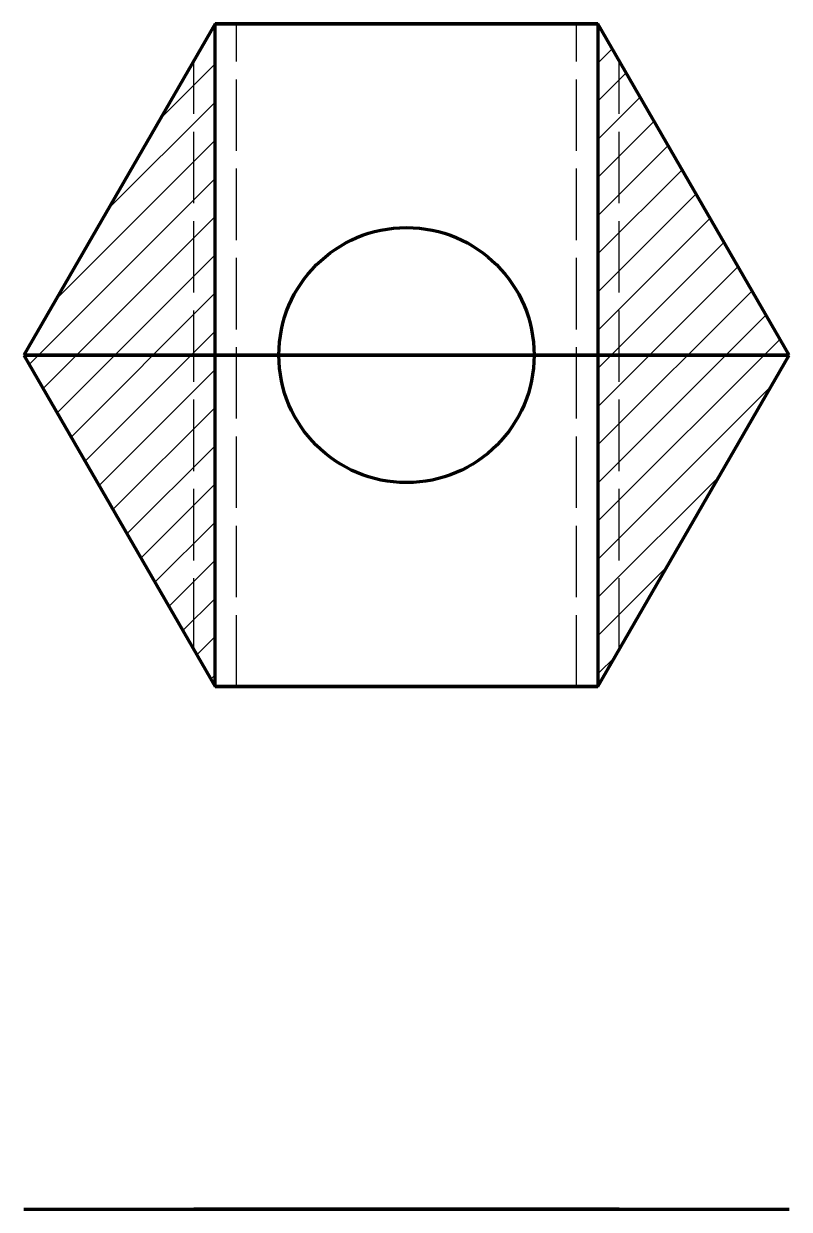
# Model space of a CAD drawing. Header units: millimetres. Extents: x -157 to -67, y 0 to 139.
import ezdxf

# ---------------------------------------------------------------- set-up
doc = ezdxf.new("R2010")
doc.units = ezdxf.units.MM
doc.header["$LTSCALE"] = 0.7
doc.linetypes.add('ACAD_ISO02W100', pattern=[15, 12, -3])
for name, color, linetype in [('Главный-HID', 5, 'ACAD_ISO02W100'), ('Горизонтальный-HAT', 7, 'Continuous'), ('Сверху-HID', 5, 'ACAD_ISO02W100'), ('Фронтальный-HAT', 7, 'Continuous')]:
    doc.layers.add(name, color=color, linetype=linetype)
for name, color, linetype, lineweight in [('Главный-VIS', 1, 'Continuous', 100), ('Горизонтальный-VIS', 1, 'Continuous', 100), ('Сверху-VIS', 1, 'Continuous', 100), ('Фронтальный-VIS', 1, 'Continuous', 100)]:
    doc.layers.add(name, color=color, linetype=linetype, lineweight=lineweight)

msp = doc.modelspace()

# ---------------------------------------------------------------- hatches: boundary and pattern name
at = {"layer": 'Горизонтальный-HAT'}
h = msp.add_hatch(dxfattribs=at)
h.set_pattern_fill('ANSI31', color=256, style=0)
h.set_pattern_definition([(225, (-134.2018, 0), (2.245064, -2.245064), [])])
h.paths.add_polyline_path([(-89.2, 139.44), (-89.2, 61.49), (-66.7, 100.46)])
h.paths.add_polyline_path([(-134.2, 61.49), (-134.2, 139.44), (-156.7, 100.46)])
at = {"layer": 'Фронтальный-HAT', "extrusion": (-1.89478e-15, 1, -1.77538e-29)}
h = msp.add_hatch(dxfattribs=at)
h.set_pattern_fill('ANSI31', color=256, style=0)
h.set_pattern_definition([(225, (156.7018, 257.6412), (2.245064, -2.245064), [])])
h.paths.add_polyline_path([(66.7, 105.41), (66.7, 5.41), (96.7, 5.41), (96.7, 35.41), (86.7, 35.41), (91.7, 75.41), (96.7, 75.41), (96.7, 105.41)])
h.paths.add_polyline_path([(156.7, 5.41), (156.7, 105.41), (126.7, 105.41), (126.7, 75.41), (131.7, 75.41), (136.7, 35.41), (126.7, 35.41), (126.7, 5.41)])

# ---------------------------------------------------------------- linework, layer by layer
at = {"layer": 'Главный-HID'}
for p, q in [((-126.7, 0, 75.41), (-126.7, 0, 105.41)), ((-96.7, 0, 75.41), (-96.7, 0, 105.41)), ((-126.7, 0, 5.41), (-126.7, 0, 35.41)), ((-96.7, 0, 5.41), (-96.7, 0, 35.41))]:
    msp.add_line(p, q, dxfattribs=at)
at = {"layer": 'Главный-VIS'}
for p, q in [((-156.7, 0, 105.41), (-134.2, 0, 105.41)), ((-156.7, 0, 5.41), (-156.7, 0, 105.41)), ((-136.7, 0, 35.41), (-134.2, 0, 55.41)), ((-134.2, 0, 55.41), (-134.2, 0, 105.41)), ((-134.2, 0, 105.41), (-89.2, 0, 105.41)), ((-131.7, 0, 75.41), (-91.7, 0, 75.41)), ((-91.7, 0, 75.41), (-89.2, 0, 55.41)), ((-89.2, 0, 55.41), (-86.7, 0, 35.41)), ((-86.7, 0, 35.41), (-89.2, 0, 35.41)), ((-89.2, 0, 55.41), (-89.2, 0, 105.41)), ((-89.2, 0, 105.41), (-66.7, 0, 105.41)), ((-66.7, 0, 5.41), (-66.7, 0, 105.41)), ((-156.7, 0, 5.41), (-134.2, 0, 5.41)), ((-134.2, 0, 35.41), (-136.7, 0, 35.41)), ((-89.2, 0, 35.41), (-134.2, 0, 35.41)), ((-134.2, 0, 55.41), (-131.7, 0, 75.41)), ((-134.2, 0, 5.41), (-134.2, 0, 35.41)), ((-134.2, 0, 5.41), (-89.2, 0, 5.41)), ((-89.2, 0, 5.41), (-89.2, 0, 35.41)), ((-89.2, 0, 5.41), (-66.7, 0, 5.41))]:
    msp.add_line(p, q, dxfattribs=at)
at = {"layer": 'Горизонтальный-VIS'}
for p, q in [((-134.2, 139.44, 55.41), (-156.7, 100.46, 55.41)), ((-134.2, 139.44, 55.41), (-89.2, 139.44, 55.41)), ((-134.2, 61.49, 55.41), (-134.2, 139.44, 55.41)), ((-66.7, 100.46, 55.41), (-89.2, 139.44, 55.41)), ((-89.2, 139.44, 55.41), (-89.2, 61.49, 55.41)), ((-156.7, 100.46, 55.41), (-134.2, 61.49, 55.41)), ((-89.2, 61.49, 55.41), (-66.7, 100.46, 55.41)), ((-89.2, 61.49, 55.41), (-134.2, 61.49, 55.41))]:
    msp.add_line(p, q, dxfattribs=at)
msp.add_circle((-111.7, 100.46, 55.41), 15, dxfattribs=at)
at = {"layer": 'Сверху-HID'}
for p, q in [((-131.7, 61.49), (-131.7, 139.44)), ((-91.7, 61.49), (-91.7, 139.44)), ((-136.7, 65.82), (-136.7, 135.11)), ((-86.7, 65.82), (-86.7, 135.11))]:
    msp.add_line(p, q, dxfattribs=at)
at = {"layer": 'Сверху-VIS'}
for p, q in [((-134.2, 139.44), (-156.7, 100.46)), ((-89.2, 139.44), (-134.2, 139.44)), ((-66.7, 100.46), (-89.2, 139.44)), ((-156.7, 100.46), (-134.2, 61.49)), ((-89.2, 61.49), (-66.7, 100.46)), ((-134.2, 61.49), (-89.2, 61.49))]:
    msp.add_line(p, q, dxfattribs=at)
msp.add_circle((-111.7, 100.46), 15, dxfattribs=at)
at = {"layer": 'Фронтальный-VIS'}
for p, q in [((-156.7, 100.46, 105.41), (-126.7, 100.46, 105.41)), ((-156.7, 100.46, 5.41), (-156.7, 100.46, 105.41)), ((-126.7, 100.46, 5.41), (-156.7, 100.46, 5.41)), ((-131.7, 100.46, 75.41), (-136.7, 100.46, 35.41)), ((-136.7, 100.46, 35.41), (-126.7, 100.46, 35.41)), ((-126.7, 100.46, 75.41), (-131.7, 100.46, 75.41)), ((-96.7, 100.46, 105.41), (-126.7, 100.46, 105.41)), ((-126.7, 100.46, 75.41), (-96.7, 100.46, 75.41)), ((-126.7, 100.46, 105.41), (-126.7, 100.46, 75.41)), ((-126.7, 100.46, 5.41), (-96.7, 100.46, 5.41)), ((-126.7, 100.46, 35.41), (-126.7, 100.46, 5.41)), ((-96.7, 100.46, 35.41), (-126.7, 100.46, 35.41)), ((-96.7, 100.46, 105.41), (-66.7, 100.46, 105.41)), ((-96.7, 100.46, 75.41), (-96.7, 100.46, 105.41)), ((-91.7, 100.46, 75.41), (-96.7, 100.46, 75.41)), ((-66.7, 100.46, 5.41), (-96.7, 100.46, 5.41)), ((-96.7, 100.46, 5.41), (-96.7, 100.46, 35.41)), ((-96.7, 100.46, 35.41), (-86.7, 100.46, 35.41)), ((-86.7, 100.46, 35.41), (-91.7, 100.46, 75.41)), ((-66.7, 100.46, 5.41), (-66.7, 100.46, 105.41))]:
    msp.add_line(p, q, dxfattribs=at)

doc.saveas('drawing.dxf')
